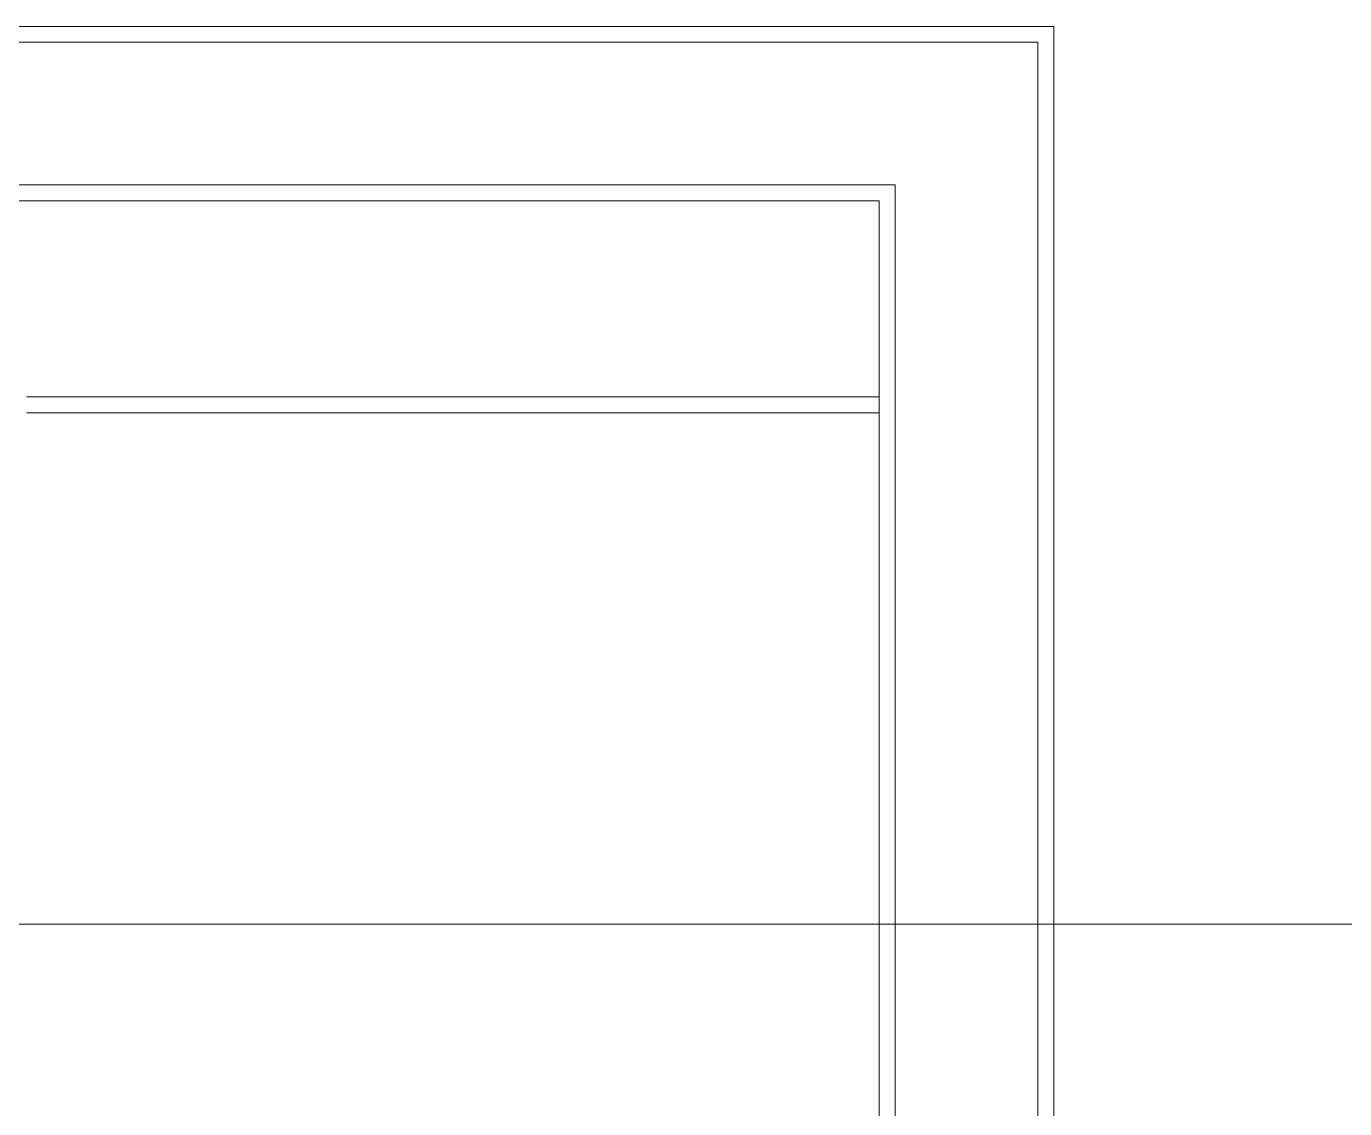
# Model space of a CAD drawing. Header units: millimetres. Extents: x -6228 to 201956, y -8553 to 30426.
# Drawn here: x 158352 to 162509, y 21568 to 24981 of the extents above; entities that cross this region are included whole.
import ezdxf

# ---------------------------------------------------------------- set-up
doc = ezdxf.new("R2010")
doc.units = ezdxf.units.MM
doc.linetypes.add('Осевая', pattern=[15875, 3175, -2381.25, 7937.5, -2381.25])
doc.layers.add('A-FLOR-3', color=7, linetype='Continuous', lineweight=9, true_color=0xaaaaaa)
doc.layers.add('Оси-2', color=7, linetype='Осевая', lineweight=9)

msp = doc.modelspace()

# ---------------------------------------------------------------- linework, layer by layer
at = {"layer": 'A-FLOR-3'}
for p, q in [((161591.9, 24981.3), (141235.5, 24981.3)), ((161591.9, 13824.4), (161591.9, 24981.3)), ((141285.5, 24931.3), (161541.9, 24931.3)), ((161541.9, 24931.3), (161541.9, 13874.4)), ((161091.9, 24481.3), (141735.5, 24481.3)), ((161091.9, 14324.4), (161091.9, 24481.3)), ((151438.7, 24431.3), (161041.9, 24431.3)), ((161041.9, 24431.3), (161041.9, 14374.4)), ((161041.9, 23812.8), (158352.2, 23812.8)), ((158352.2, 23762.8), (161041.9, 23762.8))]:
    msp.add_line(p, q, dxfattribs=at)
at = {"layer": 'Оси-2'}
msp.add_line((135394.4, 22150), (179201.9, 22150), dxfattribs=at)

doc.saveas('drawing.dxf')
